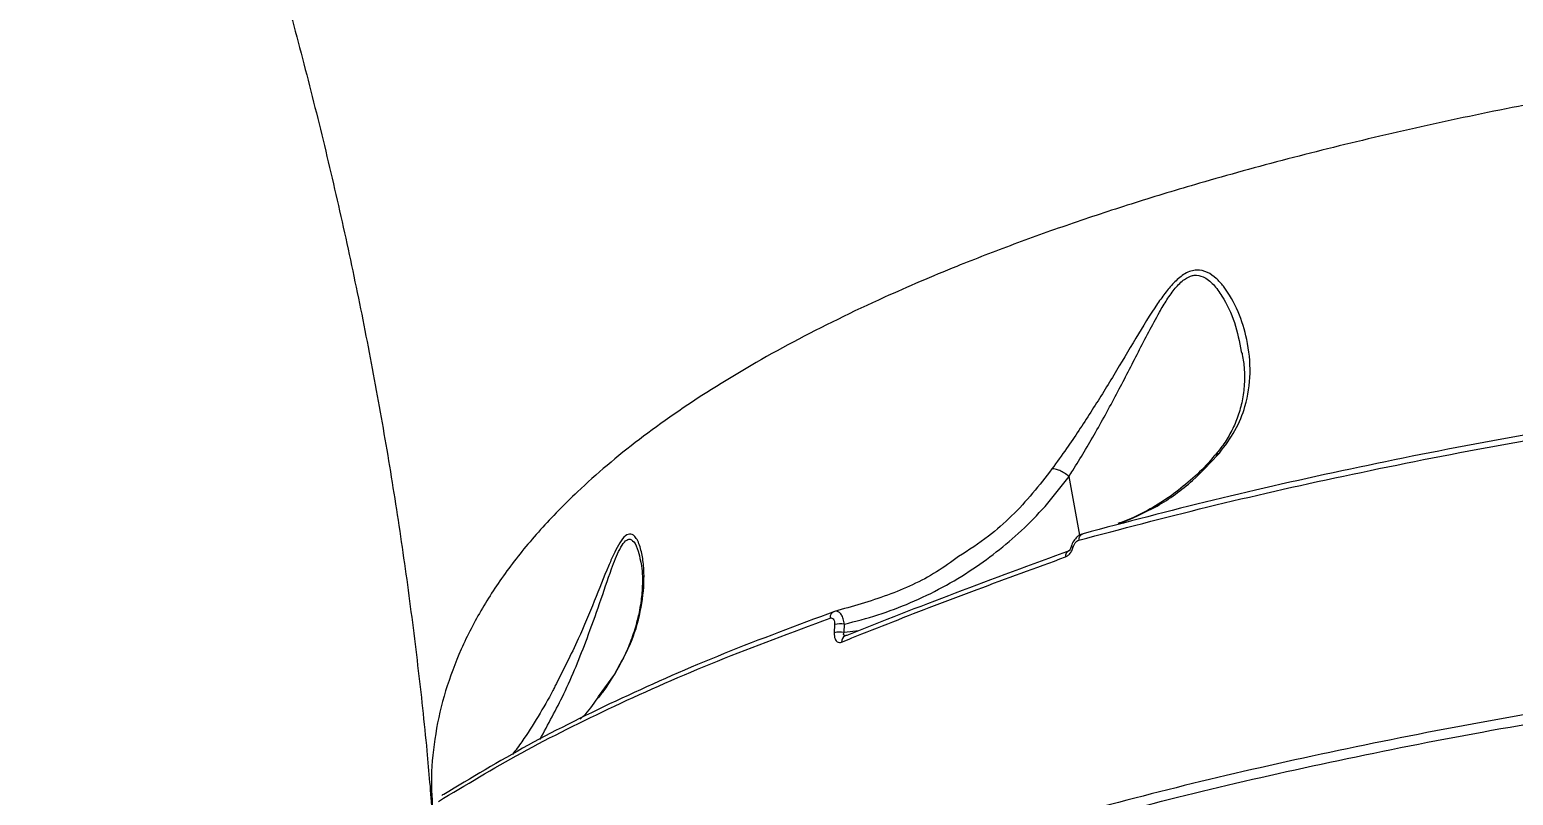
# Model space of a CAD drawing. Header units: millimetres. Extents: x -6328 to 5334, y -5037 to 4112.
# Drawn here: x -2316 to -2139.7, y 679.4 to 770.3 of the extents above; entities that cross this region are included whole.
import ezdxf

# ---------------------------------------------------------------- set-up
doc = ezdxf.new("R2010")
doc.units = ezdxf.units.MM
for name, color, linetype in [('DIKOM_ОБЪЕКТ', 7, 'Continuous'), ('DIKOM_РАЗМЕР_ЗОНА', 7, 'Continuous'), ('DIKOM_РАЗМЕР_ОБЪЕКТА', 7, 'Continuous')]:
    doc.layers.add(name, color=color, linetype=linetype)
doc.styles.add('style1', font='arial.ttf', dxfattribs={"width": 0.8})
doc.dimstyles.new('1-50', dxfattribs={"dimtxt": 300, "dimasz": 200, "dimexe": 100, "dimexo": 0, "dimgap": 100, "dimtad": 1, "dimtxsty": 'style1', "dimcen": 200, "dimclrd": 7, "dimclre": 7, "dimclrt": 7, "dimadec": 1, "dimazin": 2, "dimtfac": 1, "dimtmove": 0, "dimatfit": 2, "dimfxl": 0, "dimlwd": 25, "dimlwe": 18, "dimarcsym": 0})

# ---------------------------------------------------------------- blocks, each defined once
blk = doc.blocks.new('*D0')
at = {"layer": 'Defpoints', "color": 0, "transparency": 16777216}
for p in [(-3539.45, 760.32), (3333.52, 448.13), (3333.52, -4437.11)]:
    blk.add_point(p, dxfattribs=at)
at = {"layer": 'DIKOM_РАЗМЕР_ОБЪЕКТА', "color": 7, "lineweight": 18, "transparency": 16777216}
for p, q in [((-3539.45, 760.32), (-3539.45, -4537.11)), ((3333.52, 448.13), (3333.52, -4537.11))]:
    blk.add_line(p, q, dxfattribs=at)
at = {"layer": 'DIKOM_РАЗМЕР_ОБЪЕКТА', "color": 7, "lineweight": 25, "transparency": 16777216}
blk.add_line((-3339.45, -4437.11), (3133.52, -4437.11), dxfattribs=at)
at = {"layer": 'DIKOM_РАЗМЕР_ОБЪЕКТА', "color": 7, "transparency": 16777216}
for points in [[(-3339.45, -4403.77), (-3339.45, -4470.44), (-3539.45, -4437.11)], [(3133.52, -4403.77), (3133.52, -4470.44), (3333.52, -4437.11)]]:
    blk.add_solid(points, dxfattribs=at)
at = {"layer": 'DIKOM_РАЗМЕР_ОБЪЕКТА', "color": 7, "transparency": 16777216, "insert": (-102.96, -4183.94), "char_height": 300, "attachment_point": 5, "style": 'style1'}
blk.add_mtext('6900', dxfattribs=at)
blk = doc.blocks.new('*D2')
at = {"layer": 'Defpoints', "color": 0, "transparency": 16777216}
for p in [(-5303.77, 2121.42), (-1621.11, 2121.42), (560.33, -2395.62)]:
    blk.add_point(p, dxfattribs=at)
at = {"layer": 'DIKOM_РАЗМЕР_ОБЪЕКТА', "color": 7, "lineweight": 18, "transparency": 16777216}
for p, q in [((-1621.11, 2121.42), (-5403.77, 2121.42)), ((560.33, -2395.62), (-5403.77, -2395.62))]:
    blk.add_line(p, q, dxfattribs=at)
at = {"layer": 'DIKOM_РАЗМЕР_ОБЪЕКТА', "color": 7, "lineweight": 25, "transparency": 16777216}
blk.add_line((-5303.77, -2195.62), (-5303.77, 1921.42), dxfattribs=at)
at = {"layer": 'DIKOM_РАЗМЕР_ОБЪЕКТА', "color": 7, "transparency": 16777216}
for points in [[(-5337.11, 1921.42), (-5270.44, 1921.42), (-5303.77, 2121.42)], [(-5337.11, -2195.62), (-5270.44, -2195.62), (-5303.77, -2395.62)]]:
    blk.add_solid(points, dxfattribs=at)
at = {"layer": 'DIKOM_РАЗМЕР_ОБЪЕКТА', "color": 7, "transparency": 16777216, "insert": (-5556.94, -137.1), "char_height": 300, "attachment_point": 5, "rotation": 90, "style": 'style1'}
blk.add_mtext('4500', dxfattribs=at)
blk = doc.blocks.new('*D3')
at = {"layer": 'Defpoints', "color": 0, "transparency": 16777216}
for p in [(-1814.92, 4111.71), (-5877.98, -3895.62), (33.33, -3895.62)]:
    blk.add_point(p, dxfattribs=at)
at = {"layer": 'DIKOM_РАЗМЕР_ЗОНА', "color": 7, "lineweight": 18, "transparency": 16777216}
for p, q in [((-1814.92, 4111.71), (-5977.98, 4111.71)), ((33.33, -3895.62), (-5977.98, -3895.62))]:
    blk.add_line(p, q, dxfattribs=at)
at = {"layer": 'DIKOM_РАЗМЕР_ЗОНА', "color": 7, "lineweight": 25, "transparency": 16777216}
blk.add_line((-5877.98, 3911.71), (-5877.98, -3695.62), dxfattribs=at)
at = {"layer": 'DIKOM_РАЗМЕР_ЗОНА', "color": 7, "transparency": 16777216}
for points in [[(-5911.31, 3911.71), (-5844.65, 3911.71), (-5877.98, 4111.71)], [(-5911.31, -3695.62), (-5844.65, -3695.62), (-5877.98, -3895.62)]]:
    blk.add_solid(points, dxfattribs=at)
at = {"layer": 'DIKOM_РАЗМЕР_ЗОНА', "color": 7, "transparency": 16777216, "insert": (-6131.15, 108.05), "char_height": 300, "attachment_point": 5, "rotation": 90, "style": 'style1'}
blk.add_mtext('8000', dxfattribs=at)

msp = doc.modelspace()

# ---------------------------------------------------------------- linework, layer by layer
at = {"layer": 'DIKOM_ОБЪЕКТ', "color": 7, "linetype": 'Continuous', "lineweight": 15}
for p, q in [((-2172.065, 732.087), (-2172.025, 731.92)), ((-2191.241, 710.278), (-2192.521, 717.25)), ((-2243.438, 707.221), (-2243.414, 707.112)), ((-2220.37, 699.664), (-2220.411, 698.682)), ((-2219.251, 698.72), (-2219.209, 699.705)), ((-2217.483, 698.916), (-2219.251, 698.72)), ((-2245.885, 694.933), (-2246.611, 693.619)), ((-2248.402, 691.12), (-2246.46, 693.762))]:
    msp.add_line(p, q, dxfattribs=at)
at = {"layer": 'DIKOM_ОБЪЕКТ', "color": 7, "linetype": 'Continuous', "lineweight": 15, "flags": 128}
for points in [[(-2218.92, 698.354), (-2219.047, 698.334), (-2219.1, 698.318)], [(-2246.606, 693.597), (-2246.595, 693.614), (-2246.46, 693.762)], [(-2266.801, 679.458), (-2266.93, 679.416), (-2267.037, 679.36)]]:
    msp.add_lwpolyline(points, dxfattribs=at)
at = {"layer": 'DIKOM_ОБЪЕКТ', "color": 7, "linetype": 'Continuous', "lineweight": 15}
for centre, radius, start, end in [((-2190.631, 709.747), 0.736, 107.75854, 185.49773), ((-2191.318, 711.481), 2.723, 249.83676, 254.85159), ((-2192.219, 707.767), 0.731, 115.69458, 186.38349), ((-2220.155, 700.474), 0.762, 106.09138, 184.08607), ((-2219.682, 696.645), 3.097, 81.20952, 102.81992), ((-2219.731, 695.675), 3.083, 81.03583, 102.73946), ((-2218.775, 697.622), 0.768, 115.06086, 183.66621)]:
    msp.add_arc(centre, radius, start, end, dxfattribs=at)
for points, knots in [([(-2287.308, 780.377), (-2287.001, 779.339), (-2285.677, 774.858), (-2283.551, 766.916), (-2280.936, 756.563), (-2278.552, 746.21), (-2276.379, 735.868), (-2274.425, 725.545), (-2272.687, 715.25), (-2271.163, 704.991), (-2269.863, 694.779), (-2268.848, 685.502), (-2268.362, 679.663), (-2268.156, 677.184)], [0, 0, 0, 0, 0.0300224, 0.1295727, 0.2291267, 0.3286871, 0.428257, 0.5278407, 0.6274427, 0.7270689, 0.8267256, 0.9264206, 1, 1, 1, 1]), ([(-2083.167, 769.735), (-2086.221, 769.394), (-2094.016, 768.522), (-2106.139, 766.877), (-2119.562, 764.826), (-2132.284, 762.598), (-2144.32, 760.222), (-2155.687, 757.707), (-2166.626, 755.005), (-2176.277, 752.347), (-2184.721, 749.789), (-2192.078, 747.372), (-2199.141, 744.852), (-2206.68, 741.93), (-2215.611, 738.111), (-2225.483, 733.268), (-2235.212, 727.629), (-2243.775, 721.687), (-2250.388, 716.09), (-2255.412, 710.943), (-2259.184, 706.324), (-2262.331, 701.583), (-2264.834, 696.73), (-2266.692, 691.757), (-2267.859, 686.689), (-2268.382, 681.825), (-2268.18, 678.64), (-2268.089, 677.19)], [0, 0, 0, 0, 0.0265334, 0.0677138, 0.1089718, 0.1503862, 0.1891721, 0.227958, 0.2670114, 0.3060648, 0.3357429, 0.365421, 0.3952204, 0.4250198, 0.4651025, 0.5202088, 0.5755098, 0.6312067, 0.6871033, 0.7263175, 0.7656695, 0.8050905, 0.8450104, 0.8850016, 0.9254999, 0.9660717, 1, 1, 1, 1]), ([(-2174.652, 720.029), (-2173.99, 720.914), (-2172.644, 722.711), (-2171.4, 725.9), (-2170.859, 729.546), (-2171.248, 733.356), (-2172.352, 736.889), (-2173.693, 739.344), (-2175.035, 740.827), (-2176.071, 741.574), (-2177.327, 741.91), (-2178.708, 741.48), (-2179.95, 740.443), (-2181.023, 739.187), (-2182.593, 736.993), (-2184.623, 733.638), (-2187.217, 729.256), (-2189.945, 724.839), (-2192.423, 721.097), (-2193.971, 718.948), (-2194.553, 718.141)], [0, 0, 0, 0, 0.0631568, 0.1282528, 0.2159333, 0.3060554, 0.3825681, 0.4604885, 0.4898723, 0.5197466, 0.5505526, 0.581649, 0.6087211, 0.6339801, 0.6598616, 0.7307918, 0.8036886, 0.878288, 0.9542752, 1, 1, 1, 1]), ([(-2192.525, 717.258), (-2192.524, 717.259), (-2192.376, 717.492), (-2191.317, 719.167), (-2189.341, 722.478), (-2186.749, 727.239), (-2184.271, 732.076), (-2182.384, 735.783), (-2180.895, 738.281), (-2179.926, 739.657), (-2178.895, 740.704), (-2178.109, 741.081), (-2177.354, 741.207), (-2176.433, 741.017), (-2175.322, 740.089), (-2174.012, 738.264), (-2172.743, 735.566), (-2172.292, 733.25), (-2172.065, 732.087)], [0, 0, 0, 0, 0.0000855, 0.0191845, 0.1367459, 0.256846, 0.3697826, 0.4849123, 0.5231019, 0.5619672, 0.5999819, 0.6312532, 0.6377937, 0.6753114, 0.7278087, 0.7827419, 0.8908902, 1, 1, 1, 1]), ([(-2171.977, 731.952), (-2171.879, 731.377), (-2171.654, 730.045), (-2171.683, 728.047), (-2171.956, 726.025), (-2172.48, 724.228), (-2173.241, 722.545), (-2174.116, 721.076), (-2174.849, 720.18), (-2175.162, 719.797)], [0, 0, 0, 0, 0.1388352, 0.3217139, 0.4789655, 0.6282536, 0.7695183, 0.9015234, 1, 1, 1, 1]), ([(-2124.627, 724.529), (-2130.527, 723.539), (-2142.343, 721.556), (-2159.228, 718.17), (-2175.539, 714.506), (-2185.745, 711.802), (-2190.856, 710.448)], [0, 0, 0, 0, 0.248276, 0.4972311, 0.7482642, 1, 1, 1, 1]), ([(-2191.364, 709.676), (-2186.318, 711.014), (-2176.212, 713.694), (-2159.969, 717.353), (-2142.997, 720.767), (-2131.034, 722.776), (-2125.045, 723.783)], [0, 0, 0, 0, 0.2482766, 0.4972325, 0.7482654, 1, 1, 1, 1]), ([(-2175.167, 719.829), (-2175.35, 719.602), (-2176.173, 718.58), (-2177.817, 717.007), (-2180.089, 715.125), (-2182.535, 713.541), (-2184.752, 712.366), (-2186.196, 711.848), (-2186.735, 711.654)], [0, 0, 0, 0, 0.0580471, 0.2612606, 0.4658402, 0.6713661, 0.8773453, 1, 1, 1, 1]), ([(-2186.628, 711.604), (-2185.083, 712.258), (-2181.963, 713.581), (-2177.953, 716.478), (-2175.693, 718.909), (-2174.652, 720.029)], [0, 0, 0, 0, 0.3460024, 0.6987424, 1, 1, 1, 1]), ([(-2175.074, 719.757), (-2175.053, 719.79), (-2174.979, 719.908), (-2174.813, 719.98), (-2174.681, 720.02), (-2174.652, 720.029)], [0, 0, 0, 0, 0.2368775, 0.83354, 1, 1, 1, 1]), ([(-2194.553, 718.141), (-2195.304, 717.17), (-2197.561, 714.256), (-2201.191, 710.606), (-2204.437, 708.502), (-2205.636, 707.725)], [0, 0, 0, 0, 0.2392756, 0.7189049, 1, 1, 1, 1]), ([(-2192.525, 717.258), (-2192.704, 717.395), (-2193.063, 717.668), (-2193.643, 717.969), (-2194.127, 718.127), (-2194.413, 718.155), (-2194.529, 718.143), (-2194.553, 718.141)], [0, 0, 0, 0, 0.2525263, 0.5050525, 0.7575792, 0.9487027, 1, 1, 1, 1]), ([(-2219.209, 699.705), (-2217.871, 700.049), (-2215.195, 700.736), (-2211.298, 702.216), (-2207.518, 704.033), (-2202.87, 706.83), (-2198.677, 710.201), (-2194.989, 714.027), (-2193.344, 716.176), (-2192.521, 717.25)], [0, 0, 0, 0, 0.1264502, 0.2528995, 0.3828691, 0.5128364, 0.7531096, 0.8765564, 1, 1, 1, 1]), ([(-2192.521, 717.25), (-2192.521, 717.252), (-2192.522, 717.254), (-2192.523, 717.257), (-2192.524, 717.258), (-2192.525, 717.258)], [0, 0, 0, 0, 0.4487281, 0.8175997, 1, 1, 1, 1]), ([(-2246.46, 693.762), (-2245.747, 695.077), (-2244.3, 697.743), (-2243.232, 701.708), (-2242.935, 704.92), (-2243.099, 707.307), (-2243.442, 708.971), (-2243.991, 710.158), (-2244.69, 710.537), (-2245.383, 710.128), (-2246.033, 709.177), (-2246.644, 707.956), (-2247.582, 705.796), (-2248.91, 702.42), (-2250.918, 697.565), (-2252.634, 694.196), (-2253.591, 692.316)], [0, 0, 0, 0, 0.1092868, 0.2216863, 0.3340274, 0.3915101, 0.4495659, 0.5113421, 0.5536808, 0.5897145, 0.625656, 0.6578087, 0.6907613, 0.7838269, 0.879399, 1, 1, 1, 1]), ([(-2190.891, 710.412), (-2190.966, 710.399), (-2191.213, 710.354), (-2191.592, 710.074), (-2191.987, 709.598), (-2192.214, 709.172), (-2192.256, 708.926), (-2192.256, 708.925)], [0, 0, 0, 0, 0.1098432, 0.36354, 0.6558961, 0.9982429, 1, 1, 1, 1]), ([(-2255.37, 686.013), (-2254.395, 687.795), (-2252.269, 691.68), (-2250.043, 697.195), (-2248.248, 702.214), (-2247.029, 705.868), (-2246.063, 708.368), (-2245.342, 709.546), (-2244.74, 709.916), (-2244.15, 709.515), (-2243.69, 708.534), (-2243.514, 707.621), (-2243.438, 707.221)], [0, 0, 0, 0, 0.1726287, 0.3763676, 0.5051094, 0.6360124, 0.7218616, 0.7678776, 0.8135143, 0.8686699, 0.9425989, 1, 1, 1, 1]), ([(-2192.946, 707.686), (-2192.832, 707.742), (-2192.606, 707.856), (-2192.307, 708.209), (-2192.121, 708.563), (-2192.05, 708.789), (-2192.03, 708.853)], [0, 0, 0, 0, 0.2927456, 0.5849547, 0.8819745, 1, 1, 1, 1]), ([(-2192.261, 708.927), (-2192.273, 708.885), (-2192.304, 708.766), (-2192.388, 708.608), (-2192.479, 708.484), (-2192.546, 708.423), (-2192.555, 708.419), (-2192.559, 708.417)], [0, 0, 0, 0, 0.1424856, 0.4013902, 0.614348, 0.8054061, 1, 1, 1, 1]), ([(-2192.03, 708.853), (-2192.006, 708.925), (-2191.946, 709.106), (-2191.798, 709.359), (-2191.592, 709.582), (-2191.44, 709.645), (-2191.364, 709.676)], [0, 0, 0, 0, 0.1835847, 0.4626543, 0.7309792, 1, 1, 1, 1]), ([(-2243.406, 707.229), (-2243.38, 707.117), (-2243.28, 706.691), (-2243.194, 705.653), (-2243.191, 704.097), (-2243.378, 702.127), (-2243.803, 700.001), (-2244.52, 697.806), (-2245.195, 696.148), (-2245.736, 695.194), (-2245.885, 694.933)], [0, 0, 0, 0, 0.0399547, 0.1524073, 0.281823, 0.4350238, 0.6228716, 0.7863564, 0.9413682, 1, 1, 1, 1]), ([(-2205.636, 707.725), (-2206.505, 707.1), (-2209.113, 705.224), (-2214.068, 702.981), (-2218.255, 701.801), (-2220.366, 701.206)], [0, 0, 0, 0, 0.198317, 0.5956406, 1, 1, 1, 1]), ([(-2219.541, 697.573), (-2219.14, 697.734), (-2217.134, 698.54), (-2211.866, 700.622), (-2203.516, 703.831), (-2196.471, 706.4), (-2192.946, 707.686)], [0, 0, 0, 0, 0.0480633, 0.2403249, 0.6198809, 1, 1, 1, 1]), ([(-2192.387, 708.45), (-2197, 706.764), (-2206.238, 703.386), (-2214.689, 700.033), (-2218.92, 698.354)], [0, 0, 0, 0, 0.4993577, 1, 1, 1, 1]), ([(-2267.418, 678.64), (-2264.204, 680.58), (-2257.766, 684.466), (-2246.625, 690.02), (-2234.482, 695.386), (-2225.442, 698.74), (-2220.915, 700.42)], [0, 0, 0, 0, 0.248104, 0.4969539, 0.7480901, 1, 1, 1, 1]), ([(-2220.366, 701.206), (-2224.82, 699.554), (-2233.741, 696.247), (-2245.827, 690.922), (-2257.031, 685.353), (-2263.541, 681.425), (-2266.801, 679.458)], [0, 0, 0, 0, 0.2481019, 0.4969506, 0.748088, 1, 1, 1, 1]), ([(-2220.915, 700.42), (-2220.87, 700.431), (-2220.764, 700.458), (-2220.606, 700.405), (-2220.465, 700.245), (-2220.375, 699.988), (-2220.371, 699.772), (-2220.37, 699.664)], [0, 0, 0, 0, 0.1487883, 0.348726, 0.5573402, 0.7790756, 1, 1, 1, 1]), ([(-2219.209, 699.705), (-2219.246, 699.92), (-2219.319, 700.348), (-2219.557, 700.853), (-2219.855, 701.173), (-2220.139, 701.269), (-2220.307, 701.222), (-2220.366, 701.206)], [0, 0, 0, 0, 0.222342, 0.4448388, 0.663826, 0.8806416, 1, 1, 1, 1]), ([(-2220.411, 698.682), (-2220.409, 698.526), (-2220.404, 698.214), (-2220.274, 697.839), (-2220.069, 697.596), (-2219.814, 697.498), (-2219.63, 697.548), (-2219.541, 697.573)], [0, 0, 0, 0, 0.2064329, 0.4133682, 0.6142245, 0.8134774, 1, 1, 1, 1]), ([(-2219.018, 698.339), (-2219.036, 698.336), (-2219.105, 698.324), (-2219.196, 698.345), (-2219.258, 698.394), (-2219.291, 698.45), (-2219.302, 698.504), (-2219.298, 698.6), (-2219.272, 698.667), (-2219.251, 698.72)], [0, 0, 0, 0, 0.0863688, 0.3146574, 0.4697605, 0.5284792, 0.6883897, 0.7531489, 1, 1, 1, 1]), ([(-2246.638, 693.613), (-2246.981, 693.038), (-2247.549, 692.081), (-2248.216, 691.244), (-2248.481, 690.911)], [0, 0, 0, 0, 0.6021008, 1, 1, 1, 1]), ([(-2253.591, 692.316), (-2253.671, 692.15), (-2254.263, 690.932), (-2255.598, 688.732), (-2257.173, 686.157), (-2258.257, 684.722), (-2258.635, 684.223)], [0, 0, 0, 0, 0.0582405, 0.4279093, 0.8009215, 1, 1, 1, 1]), ([(-2250.588, 688.415), (-2250.365, 688.616), (-2249.53, 689.373), (-2248.879, 690.381), (-2248.402, 691.12)], [0, 0, 0, 0, 0.2668786, 1, 1, 1, 1]), ([(-2127.065, 690.874), (-2132.972, 689.879), (-2144.801, 687.889), (-2161.703, 684.491), (-2178.03, 680.815), (-2188.246, 678.103), (-2193.361, 676.745)], [0, 0, 0, 0, 0.2482771, 0.497233, 0.7482654, 1, 1, 1, 1]), ([(-2192.958, 675.669), (-2187.922, 677.006), (-2177.834, 679.685), (-2161.619, 683.343), (-2144.675, 686.756), (-2132.733, 688.767), (-2126.753, 689.773)], [0, 0, 0, 0, 0.2482753, 0.4972304, 0.7482641, 1, 1, 1, 1])]:
    msp.add_open_spline(points, degree=3, knots=knots, dxfattribs=at)

# ---------------------------------------------------------------- dimensions: what is measured, and where the dimension line sits
at = {"layer": 'DIKOM_РАЗМЕР_ЗОНА'}
dim = msp.add_linear_dim(base=(-5877.98, -3895.616), p1=(-1814.925, 4111.709), p2=(33.33, -3895.616), angle=90, text='8000', dimstyle='1-50', dxfattribs=at)
dim.commit()
dim.dimension.update_dxf_attribs({"geometry": '*D3', "text_midpoint": (-5877.98, 108.046), "dimtype": 160})
at = {"layer": 'DIKOM_РАЗМЕР_ОБЪЕКТА'}
dim = msp.add_linear_dim(base=(-5303.773, 2121.419), p1=(560.33, -2395.616), p2=(-1621.109, 2121.419), angle=90, text='4500', dimstyle='1-50', dxfattribs=at)
dim.commit()
dim.dimension.update_dxf_attribs({"geometry": '*D2', "text_midpoint": (-5303.773, -137.099), "dimtype": 160})
dim = msp.add_linear_dim(base=(3333.521, -4437.108), p1=(-3539.449, 760.323), p2=(3333.521, 448.128), text='6900', dimstyle='1-50', dxfattribs=at)
dim.commit()
dim.dimension.update_dxf_attribs({"geometry": '*D0', "text_midpoint": (-102.964, -4437.108), "dimtype": 160})

doc.saveas('drawing.dxf')
